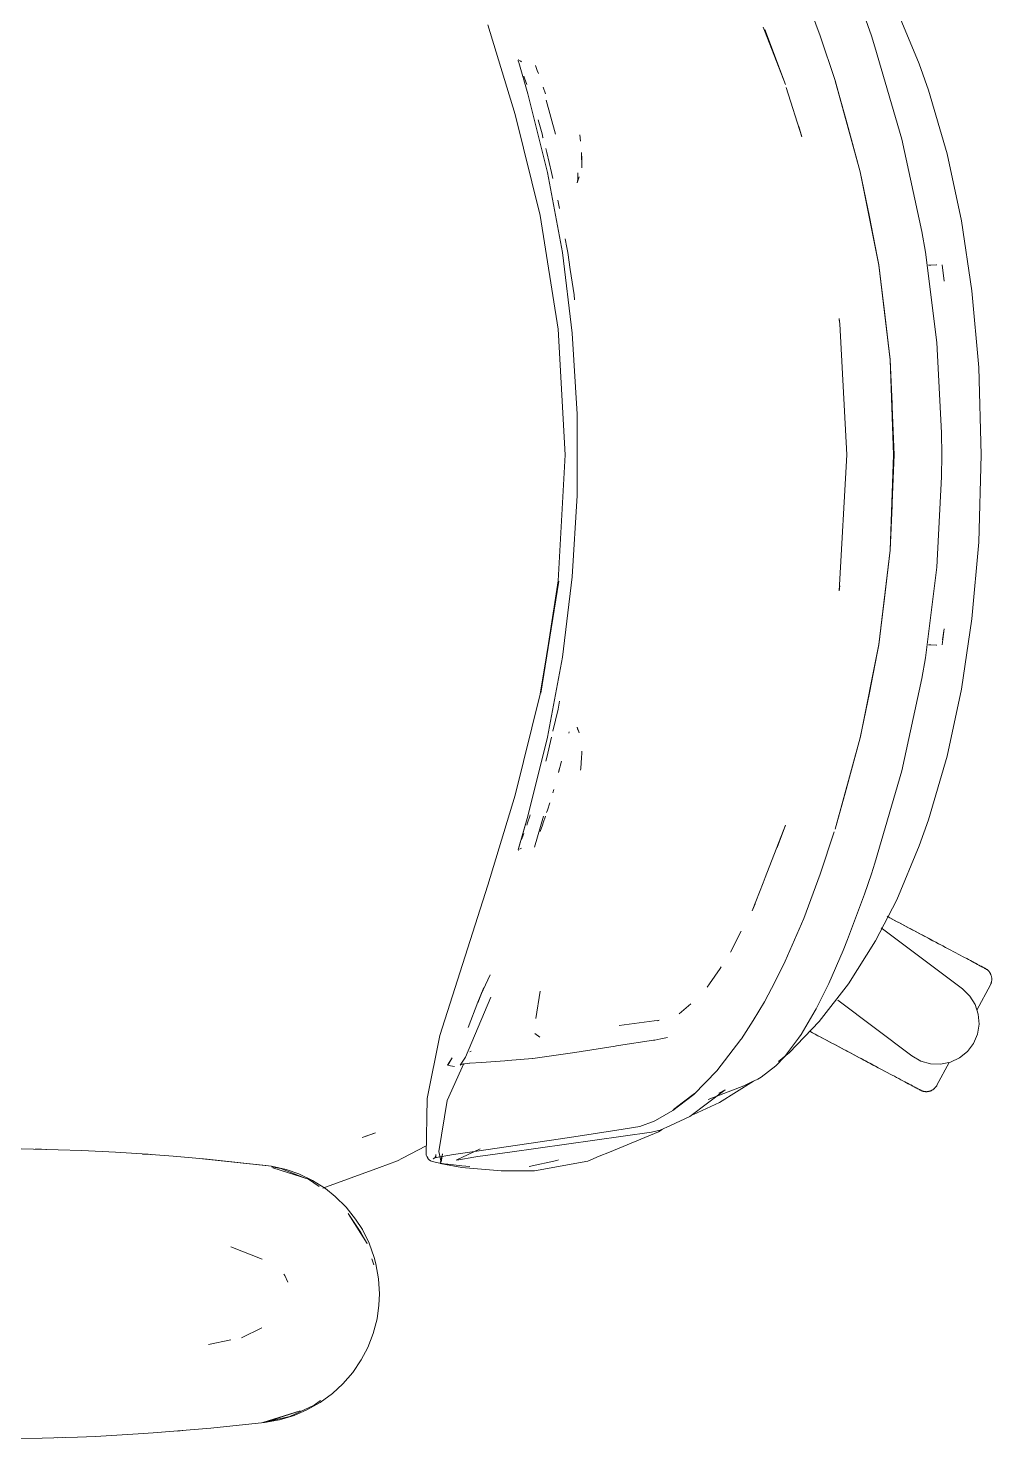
# Model space of a CAD drawing. Header units: millimetres. Extents: x 79795 to 317870, y -36033 to 97293.
# Drawn here: x 187730 to 188051.4, y 12498.5 to 12969.3 of the extents above; entities that cross this region are included whole.
import ezdxf

# ---------------------------------------------------------------- set-up
doc = ezdxf.new("R2010")
doc.units = ezdxf.units.MM
doc.header["$MEASUREMENT"] = 0
doc.layers.add('G-IMPT', color=8, linetype='CONTINUOUS', lineweight=9)
doc.layers.add('I-FURN', color=8, linetype='CONTINUOUS', lineweight=9)

msp = doc.modelspace()

# ---------------------------------------------------------------- linework, layer by layer
at = {"layer": 'G-IMPT'}
for p, q in [((187988.72, 12981.61), (187994.18, 12966.73)), ((188027.27, 12957.33), (188019.76, 12975.3)), ((187883.28, 12970.42), (187892.47, 12940.44)), ((188008.88, 12973.62), (188011.29, 12966.68)), ((187975.87, 12967.92), (187975.21, 12969.65)), ((187982.59, 12950.47), (187975.77, 12968.88)), ((187982.59, 12950.47), (187975.87, 12967.92)), ((187999.18, 12951.81), (187994.18, 12966.73)), ((188012.48, 12963.08), (188011.29, 12966.68)), ((188021.42, 12932.25), (188012.48, 12963.08)), ((187893.51, 12958.85), (187893.43, 12958.61)), ((187893.43, 12958.61), (187893.48, 12958.39)), ((187893.48, 12958.39), (187893.56, 12958.09)), ((187893.56, 12958.09), (187893.62, 12957.82)), ((187896.7, 12947.39), (187893.62, 12957.82)), ((187894.52, 12958.07), (187893.91, 12958.46)), ((187894.52, 12958.07), (187894.31, 12958.22)), ((187899.82, 12955.14), (187899.21, 12956.8)), ((188030.35, 12948.59), (188027.27, 12957.33)), ((187895.54, 12952.59), (187895.29, 12953.25)), ((187895.54, 12952.59), (187896.28, 12950.49)), ((187899.82, 12955.14), (187900.2, 12954.13)), ((188002.91, 12938.56), (187999.14, 12951.72)), ((188007.57, 12921.31), (187999.14, 12951.72)), ((188007.57, 12921.31), (187999.18, 12951.81)), ((187903.24, 12921.07), (187896.7, 12947.39)), ((187902.54, 12947.38), (187901.81, 12949.6)), ((187988.12, 12933), (187982.86, 12949.49)), ((188030.35, 12948.59), (188036.52, 12927.35)), ((187902.73, 12945.2), (187905.89, 12933.9)), ((187900.78, 12906.76), (187892.47, 12940.44)), ((187900.28, 12937.96), (187900.07, 12938.65)), ((187901.39, 12933.97), (187900.28, 12937.96)), ((188002.91, 12938.56), (188007.57, 12921.31)), ((187901.39, 12933.97), (187901.71, 12932.83)), ((187901.71, 12932.83), (187901.76, 12932.65)), ((187914.27, 12931.57), (187914.05, 12933.67)), ((187988.12, 12933), (187987.04, 12936.43)), ((188021.42, 12932.25), (188028.09, 12901.46)), ((187903.01, 12927.81), (187902.68, 12929.11)), ((187903.01, 12927.81), (187904.56, 12921.06)), ((187914.67, 12922.72), (187914.58, 12927.78)), ((187914.58, 12927.78), (187914.66, 12925.51)), ((188036.52, 12927.35), (188041.33, 12904.99)), ((187914.67, 12922.72), (187914.66, 12925.51)), ((187903.24, 12921.07), (187908.18, 12894.41)), ((187905.02, 12919.08), (187904.56, 12921.06)), ((187913.13, 12917.67), (187913.82, 12919.62)), ((187913.35, 12918.72), (187913.13, 12917.67)), ((187913.35, 12918.72), (187913.38, 12921.02)), ((187913.39, 12920.88), (187913.38, 12921.02)), ((188007.57, 12921.31), (188013.74, 12890.19)), ((188007.57, 12921.31), (188010.64, 12906.29)), ((188007.57, 12921.31), (188013.74, 12890.26)), ((187907.22, 12909.04), (187906.68, 12911.85)), ((187900.78, 12906.76), (187906.78, 12868.84)), ((188013.74, 12890.19), (188010.64, 12906.29)), ((188041.33, 12904.99), (188044.83, 12881.57)), ((188029.28, 12894.54), (188028.09, 12901.46)), ((187908.18, 12894.41), (187911.47, 12867.49)), ((187909.15, 12898.93), (187909.7, 12896.03)), ((187909.95, 12894.4), (187909.7, 12896.03)), ((187910.8, 12888.78), (187909.95, 12894.4)), ((188033.09, 12864.37), (188029.28, 12894.54)), ((188017.56, 12858.67), (188013.74, 12890.26)), ((188017.53, 12858.63), (188013.74, 12890.19)), ((188013.74, 12890.19), (188015.69, 12874.71)), ((188031.07, 12890.23), (188030.28, 12890.2)), ((188031.07, 12890.23), (188033.16, 12890.3)), ((188033.16, 12890.3), (188033.05, 12890.3)), ((188034.92, 12890.27), (188035.57, 12884.86)), ((187910.8, 12888.78), (187912.09, 12880.25)), ((187912.09, 12880.25), (187912.27, 12878.59)), ((188044.83, 12881.57), (188047.09, 12856)), ((188000.52, 12872.13), (188000.57, 12871.89)), ((188000.8, 12870.58), (188000.54, 12872.36)), ((188000.8, 12870.58), (188000.57, 12871.89)), ((188017.53, 12858.63), (188015.69, 12874.71)), ((187906.78, 12868.84), (187909.13, 12826.86)), ((187913.13, 12840.42), (187911.47, 12867.49)), ((188003.13, 12826.86), (188000.8, 12870.58)), ((188003.07, 12826.86), (188000.8, 12870.58)), ((188034.7, 12834.17), (188033.09, 12864.37)), ((188018.2, 12843.74), (188017.53, 12858.63)), ((188017.53, 12858.63), (188018.67, 12826.86)), ((188017.56, 12858.67), (188018.9, 12826.86)), ((188047.09, 12856), (188047.94, 12826.86)), ((188018.2, 12843.74), (188018.67, 12826.86)), ((187913.13, 12840.42), (187913.13, 12813.3)), ((188034.7, 12834.17), (188034.8, 12826.86)), ((187906.78, 12784.87), (187909.13, 12826.86)), ((188003.07, 12826.86), (188000.57, 12781.52)), ((188017.53, 12795.08), (188018.67, 12826.86)), ((188018.9, 12826.86), (188017.56, 12795.04)), ((188018.2, 12809.97), (188018.67, 12826.86)), ((188034.7, 12819.54), (188034.8, 12826.86)), ((188047.94, 12826.86), (188047.09, 12797.71)), ((188034.7, 12819.54), (188033.09, 12789.34)), ((187913.13, 12813.3), (187911.47, 12786.22)), ((188017.53, 12795.08), (188018.2, 12809.97)), ((188047.09, 12797.71), (188044.83, 12772.14)), ((188017.53, 12795.08), (188013.74, 12763.53)), ((188017.56, 12795.04), (188013.74, 12763.45)), ((188015.69, 12779), (188017.53, 12795.08)), ((187908.18, 12759.31), (187911.47, 12786.22)), ((188033.09, 12789.34), (188029.28, 12759.17)), ((187900.78, 12746.95), (187907.04, 12784.69)), ((187906.78, 12784.87), (187901.04, 12747.33)), ((187907.04, 12784.69), (187901.04, 12747.33)), ((188000.52, 12781.58), (188000.57, 12781.82)), ((188000.57, 12781.52), (188000.8, 12783.13)), ((188000.8, 12783.13), (188000.57, 12781.82)), ((188015.69, 12779), (188013.74, 12763.53)), ((188044.83, 12772.14), (188041.33, 12748.72)), ((188034.92, 12763.44), (188035.57, 12768.86)), ((188035.01, 12765.09), (188035.57, 12768.86)), ((188013.74, 12763.53), (188007.53, 12732.28)), ((188007.53, 12732.28), (188013.74, 12763.45)), ((188013.74, 12763.53), (188010.64, 12747.42)), ((188030.28, 12763.51), (188031.07, 12763.48)), ((188033.16, 12763.41), (188031.07, 12763.48)), ((188033.16, 12763.41), (188033.05, 12763.41)), ((187903.24, 12732.64), (187908.18, 12759.31)), ((188029.28, 12759.17), (188028.09, 12752.25)), ((188028.09, 12752.25), (188021.42, 12721.46)), ((188036.52, 12726.36), (188041.33, 12748.72)), ((187892.47, 12713.27), (187900.78, 12746.95)), ((187907.19, 12744.68), (187906.72, 12742.05)), ((188007.57, 12732.4), (188010.64, 12747.42)), ((187906.72, 12742.05), (187905.02, 12734.63)), ((187910.46, 12734.44), (187910.33, 12734.03)), ((187913.13, 12736.04), (187913.82, 12734.09)), ((187913.13, 12736.04), (187913.35, 12735)), ((187903.24, 12732.64), (187896.7, 12706.32)), ((187904.56, 12732.65), (187903.01, 12725.9)), ((188007.57, 12732.4), (187999.14, 12701.99)), ((188007.57, 12732.4), (187999.18, 12701.9)), ((188002.91, 12715.15), (188007.57, 12732.4)), ((187903.01, 12725.9), (187902.67, 12724.62)), ((187914.56, 12725.88), (187914.29, 12722.17)), ((187914.56, 12725.88), (187914.66, 12727.25)), ((187914.67, 12727.95), (187914.66, 12727.25)), ((188030.35, 12705.12), (188036.52, 12726.36)), ((187906.87, 12720.82), (187907.86, 12724.68)), ((187906.87, 12720.82), (187907.26, 12722.35)), ((187914.29, 12722.17), (187914.25, 12721.69)), ((188012.48, 12690.63), (188021.42, 12721.46)), ((187892.47, 12713.27), (187883.28, 12683.3)), ((187904.96, 12714.03), (187905.29, 12715.15)), ((188002.91, 12715.15), (187999.14, 12701.99)), ((187896.7, 12706.32), (187893.43, 12695.1)), ((187896.7, 12706.32), (187893.58, 12695.5)), ((187896.7, 12706.32), (187893.63, 12695.79)), ((187897.32, 12706.32), (187896.59, 12704.1)), ((187897.32, 12706.32), (187897.47, 12706.78)), ((187901.89, 12706.33), (187898.85, 12695.9)), ((187901.78, 12704.02), (187902.55, 12706.33)), ((187902.93, 12707.46), (187903.18, 12708.24)), ((187903.18, 12708.24), (187903.97, 12710.74)), ((187896.3, 12703.29), (187896.59, 12704.1)), ((187900.77, 12701.14), (187901.53, 12703.3)), ((187901.78, 12704.02), (187901.53, 12703.3)), ((187982.59, 12703.24), (187975.87, 12685.79)), ((187982.59, 12703.24), (187979.86, 12695.81)), ((188027.27, 12696.38), (188030.35, 12705.12)), ((187894.97, 12699.57), (187894.57, 12698.5)), ((187895.32, 12700.54), (187894.97, 12699.57)), ((187994.18, 12686.98), (187998.9, 12701.05)), ((187893.43, 12695.1), (187893.56, 12694.86)), ((187893.63, 12695.79), (187893.58, 12695.5)), ((187894.52, 12695.64), (187893.91, 12695.25)), ((187894.52, 12695.64), (187894.31, 12695.49)), ((188027.27, 12696.38), (188019.76, 12678.41)), ((188012.48, 12690.63), (188011.29, 12687.03)), ((187883.28, 12683.3), (187867.29, 12633.05)), ((187975.21, 12684.06), (187971.49, 12674.74)), ((187975.87, 12685.79), (187975.21, 12684.06)), ((187994.18, 12686.98), (187988.72, 12672.1)), ((188008.95, 12680.21), (188011.29, 12687.03)), ((188008.95, 12680.21), (188003.35, 12665.13)), ((188019.76, 12678.41), (188012.66, 12664.63)), ((187971.49, 12674.74), (187972.48, 12676.98)), ((187988.72, 12672.1), (187982.54, 12657.88)), ((187964.31, 12660.9), (187967.86, 12667.87)), ((188001.87, 12661.45), (188003.35, 12665.13)), ((188012.66, 12664.63), (188003.69, 12650.34)), ((187997.09, 12650.49), (188001.87, 12661.45)), ((187957.29, 12650.29), (187960.78, 12655.43)), ((187960.78, 12655.43), (187961.18, 12656.01)), ((187979.15, 12651.15), (187982.54, 12657.88)), ((187881, 12646.62), (187884.04, 12653.33)), ((187957.29, 12650.29), (187956.54, 12649.19)), ((187979.15, 12651.15), (187975.58, 12644.36)), ((187992.87, 12642.04), (187996.87, 12650.05)), ((188003.69, 12650.34), (187993.88, 12637.74)), ((187997.09, 12650.49), (187996.87, 12650.05)), ((187875.84, 12625.9), (187884.27, 12645.88)), ((187879.97, 12644.03), (187882, 12649.15)), ((187879.97, 12644.24), (187881.99, 12649.14)), ((187881.99, 12649.14), (187879.97, 12644.03)), ((187899.33, 12638.71), (187900.73, 12647.87)), ((187879.97, 12644.24), (187876.72, 12635.77)), ((187951.01, 12643.66), (187947.11, 12640.32)), ((187971.81, 12638.13), (187975.58, 12644.36)), ((187992.57, 12641.44), (187987.83, 12633.44)), ((187992.87, 12642.04), (187992.57, 12641.44)), ((187899.33, 12638.71), (187899.37, 12639.06)), ((187927.16, 12636.38), (187940.52, 12638.16)), ((187940.52, 12638.16), (187940.04, 12638.02)), ((187971.81, 12638.13), (187967.93, 12632.03)), ((187983.93, 12627.44), (187993.88, 12637.74)), ((187863.1, 12612.1), (187867.29, 12633.05)), ((187898.97, 12633.76), (187900.61, 12632.48)), ((187926.86, 12629.7), (187938.58, 12631.51)), ((187938.58, 12631.51), (187939.05, 12631.58)), ((187941.03, 12632), (187939.05, 12631.58)), ((187943.2, 12632.46), (187941.03, 12632)), ((187959.74, 12621.34), (187967.76, 12631.78)), ((187967.93, 12632.03), (187967.76, 12631.78)), ((187982.26, 12626.02), (187986.97, 12632.15)), ((187986.97, 12632.15), (187987.83, 12633.44)), ((187877.29, 12627.62), (187877.72, 12627.89)), ((187912.38, 12627.41), (187898.31, 12625.38)), ((187912.38, 12627.41), (187925.74, 12629.53)), ((187925.74, 12629.53), (187926.25, 12629.61)), ((187926.86, 12629.7), (187926.25, 12629.61)), ((187983.93, 12627.44), (187980.25, 12624.44)), ((187869.73, 12611.4), (187875.34, 12623.75)), ((187869.87, 12623.23), (187871.46, 12625.69)), ((187869.87, 12623.23), (187869.93, 12623.21)), ((187871.46, 12625.69), (187869.93, 12623.21)), ((187869.93, 12623.21), (187871.42, 12625.68)), ((187870.81, 12622.93), (187869.93, 12623.21)), ((187872.16, 12622.76), (187870.81, 12622.93)), ((187874.08, 12623.23), (187875.84, 12625.9)), ((187874.8, 12623.52), (187874.08, 12623.23)), ((187874.8, 12623.52), (187874.81, 12623.52)), ((187877.19, 12623.82), (187874.81, 12623.52)), ((187877.19, 12623.82), (187877.27, 12623.82)), ((187881.15, 12624.12), (187877.27, 12623.82)), ((187889.01, 12624.68), (187881.15, 12624.12)), ((187889.99, 12624.75), (187889.01, 12624.68)), ((187898.23, 12625.37), (187889.99, 12624.75)), ((187898.23, 12625.37), (187898.31, 12625.38)), ((187959.74, 12621.34), (187952.01, 12613.44)), ((187974.5, 12619.14), (187979.36, 12623)), ((187979.36, 12623), (187982.26, 12626.02)), ((187960.56, 12610.71), (187972, 12617.83)), ((187970.92, 12617.35), (187968.7, 12616.28)), ((187973.36, 12618.52), (187970.92, 12617.35)), ((187974.5, 12619.14), (187973.36, 12618.52)), ((187863.1, 12612.1), (187862.71, 12593.11)), ((187945.04, 12608.02), (187952.01, 12613.44)), ((187952.22, 12613.75), (187945.27, 12608.35)), ((187952.22, 12613.75), (187948.64, 12610.94)), ((187962.45, 12615), (187950.74, 12606.06)), ((187956.79, 12611.77), (187968.7, 12616.28)), ((187962.45, 12615), (187960.41, 12613.84)), ((187869.73, 12611.4), (187867.01, 12594.35)), ((187945.04, 12608.02), (187939.21, 12604.73)), ((187945.27, 12608.35), (187948.64, 12610.94)), ((187951.93, 12606.73), (187960.56, 12610.71)), ((187933.99, 12602.77), (187926.32, 12601.47)), ((187933.99, 12602.77), (187938.78, 12604.52)), ((187939.21, 12604.73), (187938.78, 12604.52)), ((187944.22, 12603.02), (187940.85, 12601.45)), ((187944.22, 12603.02), (187950.74, 12606.06)), ((187845.84, 12600.64), (187841.38, 12599.01)), ((187841.38, 12599.01), (187845.26, 12600.38)), ((187845.84, 12600.64), (187845.26, 12600.38)), ((187879.68, 12594.52), (187910.56, 12599.07)), ((187890.65, 12594.13), (187937.86, 12600.8)), ((187910.56, 12599.07), (187926.32, 12601.47)), ((187940.3, 12600.96), (187923.85, 12594.17)), ((187937.86, 12600.8), (187940.85, 12601.45)), ((187941.47, 12601.74), (187940.3, 12600.96)), ((187727.62, 12595.26), (187739.92, 12594.97)), ((187734.39, 12595.13), (187732.32, 12595.12)), ((187736.05, 12595.05), (187734.39, 12595.13)), ((187747.8, 12594.67), (187739.92, 12594.97)), ((187747.8, 12594.67), (187759.11, 12594.13)), ((187767.98, 12593.57), (187759.11, 12594.13)), ((187767.98, 12593.57), (187778.27, 12592.84)), ((187770.02, 12593.44), (187768.12, 12593.53)), ((187770.02, 12593.44), (187771.44, 12593.3)), ((187862.78, 12596.3), (187854.88, 12592.16)), ((187862.71, 12593.11), (187863.32, 12592.08)), ((187865.56, 12592.3), (187871.83, 12593.41)), ((187865.99, 12593.34), (187865.91, 12592.84)), ((187867.7, 12590.77), (187867.01, 12594.35)), ((187868.19, 12593.64), (187867.46, 12590.36)), ((187868.19, 12593.64), (187867.7, 12590.77)), ((187871.83, 12593.41), (187879.68, 12594.52)), ((187872.8, 12591.5), (187880.79, 12595.29)), ((187890.65, 12594.13), (187879.98, 12592.69)), ((187923.85, 12594.17), (187920.48, 12592.78)), ((187789.66, 12591.86), (187778.27, 12592.84)), ((187811.1, 12589.51), (187788.15, 12591.96)), ((187788.15, 12591.96), (187808.28, 12589.84)), ((187811.1, 12589.51), (187789.66, 12591.86)), ((187811.1, 12589.51), (187808.28, 12589.84)), ((187811.1, 12589.51), (187816.06, 12588.35)), ((187811.18, 12589.29), (187814.23, 12588.71)), ((187823.45, 12585.11), (187811.6, 12588.92)), ((187820.75, 12586.01), (187811.6, 12588.92)), ((187814.23, 12588.71), (187822.41, 12585.51)), ((187828.21, 12582.1), (187847.15, 12589.05)), ((187847.15, 12589.05), (187853.12, 12591.24)), ((187854.88, 12592.16), (187853.12, 12591.24)), ((187863.19, 12592.7), (187863.32, 12592.08)), ((187863.19, 12592.7), (187863.3, 12592.15)), ((187863.32, 12592.08), (187863.3, 12592.15)), ((187863.7, 12591.58), (187863.32, 12592.08)), ((187864.23, 12591.26), (187863.7, 12591.58)), ((187864.23, 12591.26), (187866.1, 12590.71)), ((187866.18, 12592.47), (187865.08, 12591.91)), ((187865.59, 12592.3), (187865.08, 12591.91)), ((187866.18, 12592.47), (187865.56, 12592.3)), ((187865.59, 12592.3), (187865.91, 12592.84)), ((187869.37, 12590.18), (187866.1, 12590.71)), ((187869.79, 12589.92), (187867.46, 12590.36)), ((187869.37, 12590.18), (187869.99, 12590.1)), ((187874.04, 12589.11), (187869.79, 12589.92)), ((187869.99, 12590.1), (187874.68, 12589.58)), ((187872.8, 12591.5), (187873.66, 12591.64)), ((187878.69, 12592.47), (187873.66, 12591.64)), ((187874.51, 12589.06), (187874.04, 12589.11)), ((187874.51, 12589.06), (187883.83, 12588.26)), ((187874.68, 12589.58), (187877.27, 12589.37)), ((187878.69, 12592.47), (187879.98, 12592.69)), ((187897.06, 12589.36), (187906.37, 12591.4)), ((187898.92, 12587.95), (187916.62, 12591.18)), ((187906.37, 12591.4), (187906.94, 12591.55)), ((187916.62, 12591.18), (187920.48, 12592.78)), ((187820.2, 12586.9), (187816.06, 12588.35)), ((187824.78, 12584.71), (187820.2, 12586.9)), ((187823.45, 12585.11), (187820.75, 12586.01)), ((187823.45, 12585.11), (187827.03, 12582.68)), ((187824.78, 12584.71), (187829.1, 12581.98)), ((187883.83, 12588.26), (187887.79, 12587.92)), ((187891.96, 12587.92), (187887.79, 12587.92)), ((187898.92, 12587.95), (187891.96, 12587.92)), ((187832.41, 12579.36), (187829.1, 12581.98)), ((187836.01, 12575.81), (187832.41, 12579.36)), ((187836.01, 12575.81), (187839.2, 12571.84)), ((187843.06, 12563.68), (187836.74, 12573.63)), ((187840.9, 12567.36), (187836.74, 12573.63)), ((187841.47, 12568.29), (187839.2, 12571.84)), ((187843.06, 12563.68), (187840.9, 12567.36)), ((187843.71, 12563.78), (187841.47, 12568.29)), ((187797.58, 12562.61), (187808.01, 12558.46)), ((187843.71, 12563.78), (187845.42, 12559.01)), ((187844.62, 12558.57), (187845.24, 12556.54)), ((187845.99, 12556.88), (187845.42, 12559.01)), ((187846.87, 12551.93), (187845.99, 12556.88)), ((187815.53, 12552.94), (187815.24, 12553.39)), ((187816.55, 12550.71), (187815.53, 12552.94)), ((187847.16, 12546.89), (187846.87, 12551.93)), ((187847.16, 12546.89), (187846.99, 12543.04)), ((187846.34, 12538.53), (187846.99, 12543.04)), ((187846.34, 12538.53), (187845.08, 12533.66)), ((187807.91, 12535.51), (187801.13, 12532.24)), ((187843.25, 12528.95), (187845.08, 12533.66)), ((187790.08, 12529.91), (187797.52, 12531.48)), ((187841.06, 12524.79), (187843.25, 12528.95)), ((187841.06, 12524.79), (187838.23, 12520.62)), ((187838.23, 12520.62), (187834.9, 12516.78)), ((187831.47, 12513.62), (187827.38, 12510.62)), ((187831.47, 12513.62), (187834.9, 12516.78)), ((187817.25, 12505.98), (187825.32, 12509.72)), ((187822.94, 12508.11), (187827.38, 12510.62)), ((187827.43, 12511.31), (187825.32, 12509.72)), ((187790.87, 12502.03), (187808.8, 12503.94)), ((187808.28, 12503.94), (187820.75, 12507.77)), ((187808.28, 12503.94), (187811.6, 12504.85)), ((187808.8, 12503.94), (187813.84, 12504.83)), ((187817.25, 12505.98), (187808.85, 12504.07)), ((187820.75, 12507.77), (187811.6, 12504.85)), ((187818.7, 12506.3), (187813.84, 12504.83)), ((187822.94, 12508.11), (187818.7, 12506.3)), ((187746.43, 12499.05), (187734.67, 12498.66)), ((187746.43, 12499.05), (187752.46, 12499.3)), ((187766.6, 12500.11), (187752.46, 12499.3)), ((187771.68, 12500.44), (187766.6, 12500.11)), ((187771.68, 12500.44), (187786.74, 12501.69)), ((187779.87, 12501.09), (187781.54, 12501.26)), ((187786.74, 12501.69), (187790.87, 12502.03)), ((187726.26, 12498.49), (187734.67, 12498.66)), ((187741.55, 12498.91), (187739.61, 12498.8))]:
    msp.add_line(p, q, dxfattribs=at)
at = {"layer": 'I-FURN'}
for p, q in [((188014.59, 12669), (188041.66, 12648.61)), ((188017.48, 12672.35), (188016.52, 12672.86)), ((188016.96, 12672.62), (188017.93, 12672.11)), ((188018.46, 12671.83), (188017.48, 12672.35)), ((188017.93, 12672.11), (188018.91, 12671.59)), ((188019.44, 12671.3), (188018.46, 12671.83)), ((188018.91, 12671.59), (188019.9, 12671.06)), ((188020.43, 12670.78), (188019.44, 12671.3)), ((188019.9, 12671.06), (188020.89, 12670.53)), ((188021.43, 12670.25), (188020.43, 12670.78)), ((188020.89, 12670.53), (188021.89, 12670)), ((188022.43, 12669.72), (188021.43, 12670.25)), ((188021.89, 12670), (188022.89, 12669.47)), ((188023.43, 12669.18), (188022.43, 12669.72)), ((188022.89, 12669.47), (188023.9, 12668.94)), ((188024.44, 12668.65), (188023.43, 12669.18)), ((188023.9, 12668.94), (188024.9, 12668.4)), ((188025.44, 12668.11), (188024.44, 12668.65)), ((188024.9, 12668.4), (188025.91, 12667.87)), ((188026.45, 12667.58), (188025.44, 12668.11)), ((188025.91, 12667.87), (188026.91, 12667.33)), ((188027.45, 12667.05), (188026.45, 12667.58)), ((188026.91, 12667.33), (188027.91, 12666.8)), ((188028.44, 12666.52), (188027.45, 12667.05)), ((188027.91, 12666.8), (188028.9, 12666.28)), ((188029.43, 12665.99), (188028.44, 12666.52)), ((188028.9, 12666.28), (188029.88, 12665.75)), ((188030.41, 12665.47), (188029.43, 12665.99)), ((188029.88, 12665.75), (188030.85, 12665.24)), ((188031.38, 12664.96), (188030.41, 12665.47)), ((188030.85, 12665.24), (188031.82, 12664.72)), ((188032.33, 12664.45), (188031.38, 12664.96)), ((188031.82, 12664.72), (188032.77, 12664.22)), ((188033.28, 12663.95), (188032.33, 12664.45)), ((188032.77, 12664.22), (188033.71, 12663.72)), ((188034.21, 12663.45), (188033.28, 12663.95)), ((188033.71, 12663.72), (188034.63, 12663.23)), ((188035.12, 12662.97), (188034.21, 12663.45)), ((188034.63, 12663.23), (188035.53, 12662.75)), ((188036.02, 12662.49), (188035.12, 12662.97)), ((188036.89, 12662.02), (188036.02, 12662.49)), ((188037.75, 12661.57), (188036.89, 12662.02)), ((188038.59, 12661.13), (188037.75, 12661.57)), ((188039.4, 12660.69), (188038.59, 12661.13)), ((188040.18, 12660.28), (188039.4, 12660.69)), ((188040.95, 12659.87), (188040.18, 12660.28)), ((188041.68, 12659.48), (188040.95, 12659.87)), ((188042.39, 12659.1), (188041.68, 12659.48)), ((188043.07, 12658.74), (188042.39, 12659.1)), ((188043.71, 12658.4), (188043.07, 12658.74)), ((188044.33, 12658.07), (188043.71, 12658.4)), ((188044.92, 12657.76), (188044.33, 12658.07)), ((188044.6, 12657.93), (188045.17, 12657.62)), ((188045.47, 12657.47), (188044.92, 12657.76)), ((188045.17, 12657.62), (188045.71, 12657.34)), ((188045.98, 12657.19), (188045.47, 12657.47)), ((188045.71, 12657.34), (188046.21, 12657.07)), ((188046.47, 12656.94), (188045.98, 12657.19)), ((188046.21, 12657.07), (188046.68, 12656.82)), ((188046.91, 12656.7), (188046.47, 12656.94)), ((188046.68, 12656.82), (188047.1, 12656.6)), ((188047.32, 12656.48), (188046.91, 12656.7)), ((188047.1, 12656.6), (188047.5, 12656.39)), ((188047.69, 12656.28), (188047.32, 12656.48)), ((188047.5, 12656.39), (188047.85, 12656.2)), ((188048.03, 12656.1), (188047.69, 12656.28)), ((188047.85, 12656.2), (188048.17, 12656.03)), ((188048.33, 12655.95), (188048.03, 12656.1)), ((188048.17, 12656.03), (188048.45, 12655.88)), ((188048.59, 12655.81), (188048.33, 12655.95)), ((188048.45, 12655.88), (188048.69, 12655.75)), ((188048.8, 12655.69), (188048.59, 12655.81)), ((188048.69, 12655.75), (188048.89, 12655.65)), ((188048.98, 12655.6), (188048.8, 12655.69)), ((188048.89, 12655.65), (188049.05, 12655.56)), ((188049.13, 12655.52), (188048.98, 12655.6)), ((188049.05, 12655.56), (188049.18, 12655.49)), ((188049.23, 12655.47), (188049.13, 12655.52)), ((188049.18, 12655.49), (188049.26, 12655.45)), ((188049.29, 12655.44), (188049.23, 12655.47)), ((188049.26, 12655.45), (188049.3, 12655.43)), ((188049.31, 12655.43), (188049.29, 12655.44)), ((188049.3, 12655.43), (188049.31, 12655.43)), ((188049.31, 12655.43), (188049.45, 12655.35)), ((188049.45, 12655.35), (188049.58, 12655.26)), ((188049.58, 12655.26), (188049.72, 12655.17)), ((188049.72, 12655.17), (188049.85, 12655.08)), ((188049.85, 12655.08), (188049.98, 12654.98)), ((188049.98, 12654.98), (188050.1, 12654.87)), ((188050.1, 12654.87), (188050.22, 12654.76)), ((188050.22, 12654.76), (188050.33, 12654.65)), ((188050.33, 12654.65), (188050.44, 12654.53)), ((188050.44, 12654.53), (188050.54, 12654.41)), ((188050.54, 12654.41), (188050.64, 12654.28)), ((188050.64, 12654.28), (188050.74, 12654.15)), ((188046.5, 12641.57), (188050.97, 12649.97)), ((188050.74, 12654.15), (188050.82, 12654.01)), ((188050.82, 12654.01), (188050.91, 12653.88)), ((188050.91, 12653.88), (188050.98, 12653.74)), ((188050.99, 12650.01), (188050.97, 12649.97)), ((188050.98, 12653.74), (188051.06, 12653.59)), ((188051.06, 12650.16), (188050.99, 12650.01)), ((188051.06, 12653.59), (188051.12, 12653.44)), ((188051.13, 12650.31), (188051.06, 12650.16)), ((188051.12, 12653.44), (188051.18, 12653.29)), ((188051.19, 12650.45), (188051.13, 12650.31)), ((188051.18, 12653.29), (188051.24, 12653.14)), ((188051.24, 12650.61), (188051.19, 12650.45)), ((188051.24, 12653.14), (188051.28, 12652.99)), ((188051.29, 12650.76), (188051.24, 12650.61)), ((188051.28, 12652.99), (188051.33, 12652.83)), ((188051.33, 12650.92), (188051.29, 12650.76)), ((188051.33, 12652.83), (188051.36, 12652.68)), ((188051.37, 12651.07), (188051.33, 12650.92)), ((188051.36, 12652.68), (188051.39, 12652.52)), ((188051.39, 12651.23), (188051.37, 12651.07)), ((188051.39, 12652.52), (188051.41, 12652.36)), ((188051.42, 12651.39), (188051.39, 12651.23)), ((188051.41, 12652.36), (188051.43, 12652.2)), ((188051.43, 12651.55), (188051.42, 12651.39)), ((188051.43, 12652.2), (188051.44, 12652.04)), ((188051.44, 12651.71), (188051.43, 12651.55)), ((188051.44, 12652.04), (188051.44, 12651.88)), ((188051.44, 12651.88), (188051.44, 12651.71)), ((188041.66, 12648.61), (188044.09, 12646.27)), ((188044.09, 12646.27), (188045.89, 12643.41)), ((188024.82, 12626.26), (188000.13, 12644.86)), ((188045.89, 12643.41), (188046.95, 12640.21)), ((188046.95, 12640.21), (188047.22, 12636.85)), ((188047.22, 12636.85), (188046.67, 12633.52)), ((187990.72, 12634.48), (187991.62, 12634)), ((187992.11, 12633.74), (187991.21, 12634.22)), ((187991.62, 12634), (187992.53, 12633.51)), ((187993.03, 12633.25), (187992.11, 12633.74)), ((187992.53, 12633.51), (187993.46, 12633.02)), ((187993.97, 12632.75), (187993.03, 12633.25)), ((187993.46, 12633.02), (187994.41, 12632.52)), ((187994.92, 12632.24), (187993.97, 12632.75)), ((187994.41, 12632.52), (187995.37, 12632.01)), ((187995.89, 12631.73), (187994.92, 12632.24)), ((187995.37, 12632.01), (187996.33, 12631.49)), ((187996.86, 12631.21), (187995.89, 12631.73)), ((187996.33, 12631.49), (187997.31, 12630.97)), ((187997.85, 12630.69), (187996.86, 12631.21)), ((187997.31, 12630.97), (187998.3, 12630.45)), ((188046.67, 12633.52), (188045.35, 12630.42)), ((187998.84, 12630.16), (187997.85, 12630.69)), ((187998.3, 12630.45), (187999.29, 12629.92)), ((187999.83, 12629.63), (187998.84, 12630.16)), ((187999.29, 12629.92), (188000.29, 12629.39)), ((188000.83, 12629.1), (187999.83, 12629.63)), ((188000.29, 12629.39), (188001.3, 12628.85)), ((188001.84, 12628.57), (188000.83, 12629.1)), ((188001.3, 12628.85), (188002.3, 12628.32)), ((188002.84, 12628.03), (188001.84, 12628.57)), ((188002.3, 12628.32), (188003.31, 12627.79)), ((188003.85, 12627.5), (188002.84, 12628.03)), ((188003.31, 12627.79), (188004.31, 12627.25)), ((188004.85, 12626.96), (188003.85, 12627.5)), ((188004.31, 12627.25), (188005.31, 12626.72)), ((188005.85, 12626.43), (188004.85, 12626.96)), ((188005.31, 12626.72), (188006.31, 12626.19)), ((188006.85, 12625.9), (188005.85, 12626.43)), ((188006.31, 12626.19), (188007.3, 12625.66)), ((188027.73, 12624.56), (188024.82, 12626.26)), ((188043.32, 12627.72), (188040.7, 12625.59)), ((188045.35, 12630.42), (188043.32, 12627.72)), ((188007.83, 12625.38), (188006.85, 12625.9)), ((188007.3, 12625.66), (188008.28, 12625.14)), ((188008.81, 12624.86), (188007.83, 12625.38)), ((188008.28, 12625.14), (188009.26, 12624.62)), ((188009.78, 12624.34), (188008.81, 12624.86)), ((188009.26, 12624.62), (188010.22, 12624.11)), ((188010.74, 12623.83), (188009.78, 12624.34)), ((188010.22, 12624.11), (188011.17, 12623.6)), ((188011.68, 12623.33), (188010.74, 12623.83)), ((188011.17, 12623.6), (188012.11, 12623.1)), ((188012.61, 12622.84), (188011.68, 12623.33)), ((188012.11, 12623.1), (188013.03, 12622.61)), ((188013.52, 12622.35), (188012.61, 12622.84)), ((188013.03, 12622.61), (188013.94, 12622.13)), ((188014.42, 12621.88), (188013.52, 12622.35)), ((188013.94, 12622.13), (188014.83, 12621.66)), ((188015.3, 12621.41), (188014.42, 12621.88)), ((188014.83, 12621.66), (188015.69, 12621.2)), ((188016.15, 12620.95), (188015.3, 12621.41)), ((188030.97, 12623.62), (188027.73, 12624.56)), ((188034.34, 12623.48), (188030.97, 12623.62)), ((188033.16, 12616.48), (188037.19, 12624.06)), ((188037.65, 12624.15), (188034.34, 12623.48)), ((188040.7, 12625.59), (188037.65, 12624.15)), ((188015.69, 12621.2), (188016.54, 12620.75)), ((188016.99, 12620.51), (188016.15, 12620.95)), ((188016.54, 12620.75), (188017.37, 12620.31)), ((188017.37, 12620.31), (188018.17, 12619.88)), ((188018.17, 12619.88), (188018.94, 12619.47)), ((188018.94, 12619.47), (188019.69, 12619.07)), ((188019.69, 12619.07), (188020.42, 12618.69)), ((188020.42, 12618.69), (188021.11, 12618.32)), ((188021.11, 12618.32), (188021.77, 12617.97)), ((188021.77, 12617.97), (188022.41, 12617.63)), ((188022.41, 12617.63), (188023.01, 12617.31)), ((188023.32, 12617.14), (188022.74, 12617.45)), ((188023.01, 12617.31), (188023.58, 12617.01)), ((188023.87, 12616.85), (188023.32, 12617.14)), ((188023.58, 12617.01), (188024.11, 12616.72)), ((188024.39, 12616.58), (188023.87, 12616.85)), ((188024.11, 12616.72), (188024.61, 12616.46)), ((188024.87, 12616.32), (188024.39, 12616.58)), ((188024.61, 12616.46), (188025.08, 12616.21)), ((188025.32, 12616.08), (188024.87, 12616.32)), ((188025.08, 12616.21), (188025.51, 12615.98)), ((188025.73, 12615.86), (188025.32, 12616.08)), ((188025.51, 12615.98), (188025.9, 12615.77)), ((188026.1, 12615.67), (188025.73, 12615.86)), ((188025.9, 12615.77), (188026.26, 12615.58)), ((188026.43, 12615.49), (188026.1, 12615.67)), ((188026.26, 12615.58), (188026.58, 12615.41)), ((188026.73, 12615.33), (188026.43, 12615.49)), ((188026.58, 12615.41), (188026.85, 12615.26)), ((188026.99, 12615.19), (188026.73, 12615.33)), ((188026.85, 12615.26), (188027.1, 12615.14)), ((188027.21, 12615.08), (188026.99, 12615.19)), ((188027.1, 12615.14), (188027.3, 12615.03)), ((188027.39, 12614.98), (188027.21, 12615.08)), ((188027.3, 12615.03), (188027.46, 12614.94)), ((188027.53, 12614.91), (188027.39, 12614.98)), ((188027.46, 12614.94), (188027.58, 12614.88)), ((188027.63, 12614.85), (188027.53, 12614.91)), ((188027.58, 12614.88), (188027.66, 12614.84)), ((188027.69, 12614.82), (188027.63, 12614.85)), ((188027.66, 12614.84), (188027.7, 12614.81)), ((188027.71, 12614.81), (188027.69, 12614.82)), ((188027.7, 12614.81), (188027.71, 12614.81)), ((188027.75, 12614.79), (188027.71, 12614.81)), ((188027.89, 12614.72), (188027.75, 12614.79)), ((188028.04, 12614.65), (188027.89, 12614.72)), ((188028.19, 12614.59), (188028.04, 12614.65)), ((188028.34, 12614.54), (188028.19, 12614.59)), ((188028.5, 12614.49), (188028.34, 12614.54)), ((188028.65, 12614.45), (188028.5, 12614.49)), ((188028.81, 12614.42), (188028.65, 12614.45)), ((188028.97, 12614.39), (188028.81, 12614.42)), ((188029.13, 12614.37), (188028.97, 12614.39)), ((188029.29, 12614.35), (188029.13, 12614.37)), ((188029.45, 12614.34), (188029.29, 12614.35)), ((188029.61, 12614.34), (188029.45, 12614.34)), ((188029.77, 12614.34), (188029.61, 12614.34)), ((188029.93, 12614.35), (188029.77, 12614.34)), ((188030.09, 12614.37), (188029.93, 12614.35)), ((188030.25, 12614.39), (188030.09, 12614.37)), ((188030.41, 12614.42), (188030.25, 12614.39)), ((188030.57, 12614.46), (188030.41, 12614.42)), ((188030.72, 12614.5), (188030.57, 12614.46)), ((188030.88, 12614.55), (188030.72, 12614.5)), ((188031.03, 12614.6), (188030.88, 12614.55)), ((188031.18, 12614.66), (188031.03, 12614.6)), ((188031.33, 12614.73), (188031.18, 12614.66)), ((188031.47, 12614.8), (188031.33, 12614.73)), ((188031.61, 12614.87), (188031.47, 12614.8)), ((188031.75, 12614.96), (188031.61, 12614.87)), ((188031.88, 12615.05), (188031.75, 12614.96)), ((188032.02, 12615.14), (188031.88, 12615.05)), ((188032.14, 12615.24), (188032.02, 12615.14)), ((188032.27, 12615.34), (188032.14, 12615.24)), ((188032.38, 12615.45), (188032.27, 12615.34)), ((188032.5, 12615.57), (188032.38, 12615.45)), ((188032.61, 12615.68), (188032.5, 12615.57)), ((188032.71, 12615.81), (188032.61, 12615.68)), ((188032.81, 12615.93), (188032.71, 12615.81)), ((188032.91, 12616.06), (188032.81, 12615.93)), ((188033, 12616.2), (188032.91, 12616.06)), ((188033.08, 12616.34), (188033, 12616.2)), ((188033.16, 12616.48), (188033.08, 12616.34))]:
    msp.add_line(p, q, dxfattribs=at)

doc.saveas('drawing.dxf')
